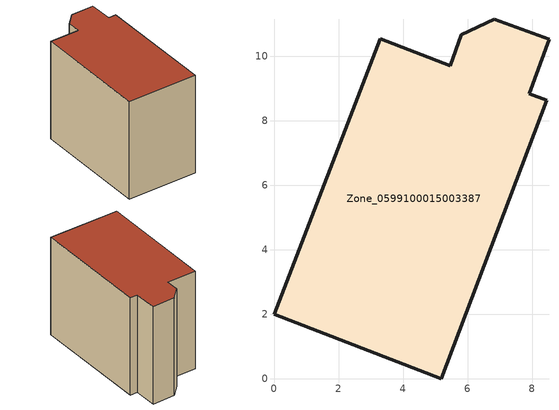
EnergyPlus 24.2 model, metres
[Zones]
Zone_0599100015003387
 floor ground (C_G): 5.18,0 0,2 3.3,10.55 5.46,9.71 5.81,10.67 6.84,11.15 8.53,10.53 7.91,8.84 8.45,8.63 z0.83
 wall outside (C_F): 7.91,8.84 8.53,10.53 6.84,11.15 5.81,10.67 5.46,9.71 3.3,10.55 0,2 5.18,0 8.45,8.63 7.91,8.84 z0.83:8.81
 roof outside (C_R): 5.18,0 8.45,8.63 7.91,8.84 8.53,10.53 6.84,11.15 5.81,10.67 5.46,9.71 3.3,10.55 0,2 z8.81
[BUILDING]
Pand.0599100015003387: North Axis=0; Terrain=City; Loads Convergence Tolerance Value=0.04; Temperature Convergence Tolerance Value=0.4; Solar Distribution=FullExterior; Maximum Number of Warmup Days=25; Minimum Number of Warmup Days=1
[Site:Location]
Rotterdam.The.Hague.AP_ZH_NLD Design_Conditions: Latitude=51.96; Longitude=4.45; Time Zone=1; Elevation=-4.5
[SITE:GROUNDTEMPERATURE:BUILDINGSURFACE]
18, 18, 18, 18, 18, 18, 18, 18, 18, 18, 18, 18
[MATERIAL] Thermal Absorptance=0.9; Solar Absorptance=0.7; Visible Absorptance=0.7
Name | Roughness | Thickness | Conductivity | Density | Specific Heat
G.TI.1965-1974 | MediumSmooth | 0.15 | 0.882353 | 540 | 1210
F.TI.1965-1974 | Rough | 0.3 | 0.697674 | 1920 | 840
R.TI.1965-1974 | MediumRough | 0.2 | 0.232558 | 1500 | 1000
[CONSTRUCTION]
C_G: G.TI.1965-1974
C_F: F.TI.1965-1974
C_R: R.TI.1965-1974
[ZONE]
Zone_0599100015003387: Type=1; Multiplier=1; Ceiling Height=Autocalculate; Volume=Autocalculate; Floor Area=autocalculate; Part of Total Floor Area=Yes
[ZONEINFILTRATION:DESIGNFLOWRATE]
Infil_Zone_0599100015003387: Zone or ZoneList or Space or SpaceList=Zone_0599100015003387; Schedule=AlwaysOn; Design Flow Rate Calculation Method=Flow/Area; Flow Rate per Floor Area=0.003; Constant Term Coefficient=1; Temperature Term Coefficient=0; Velocity Term Coefficient=0; Velocity Squared Term Coefficient=0
[HVACTEMPLATE:ZONE:IDEALLOADSAIRSYSTEM]
Zone_0599100015003387: Maximum Heating Supply Air Temperature=50; Minimum Cooling Supply Air Temperature=13; Maximum Heating Supply Air Humidity Ratio=0.0156; Minimum Cooling Supply Air Humidity Ratio=0.0077; Heating Limit=NoLimit; Cooling Limit=NoLimit; Dehumidification Control Type=ConstantSensibleHeatRatio; Cooling Sensible Heat Ratio=0.7; Dehumidification Setpoint=60; Humidification Control Type=None; Humidification Setpoint=30; Outdoor Air Method=None; Outdoor Air Flow Rate per Person=0.00944; Outdoor Air Flow Rate per Zone Floor Area=0; Outdoor Air Flow Rate per Zone=0; Demand Controlled Ventilation Type=None; Outdoor Air Economizer Type=NoEconomizer; Heat Recovery Type=None; Sensible Heat Recovery Effectiveness=0.7; Latent Heat Recovery Effectiveness=0.65
[ZONECONTROL:THERMOSTAT]
ThermostatControl_Zone_0599100015003387: Zone or ZoneList=Zone_0599100015003387; Control Type Schedule=DualSetpointControlType; Control 1=Thermostat_Zone_0599100015003387; Temperature Difference Between Cutout And Setpoint=0
[THERMOSTATSETPOINT:DUALSETPOINT]
Thermostat_Zone_0599100015003387: Heating Setpoint Temperature Schedule=HeatingSetpoint_Zone_0599100015003387; Cooling Setpoint Temperature Schedule=CoolingSetpoint_Zone_0599100015003387
[SCHEDULE:COMPACT]
HeatingSetpoint_Zone_0599100015003387: Through: 12/31, For: AllDays, Until: 24:00, 21
CoolingSetpoint_Zone_0599100015003387: Through: 12/31, For: AllDays, Until: 24:00, 24
DualSetpointControlType: Through: 12/31, For: AllDays, Until: 24:00, 4
AlwaysOn: Through: 12/31, For: AllDays, Until: 24:00, 1
